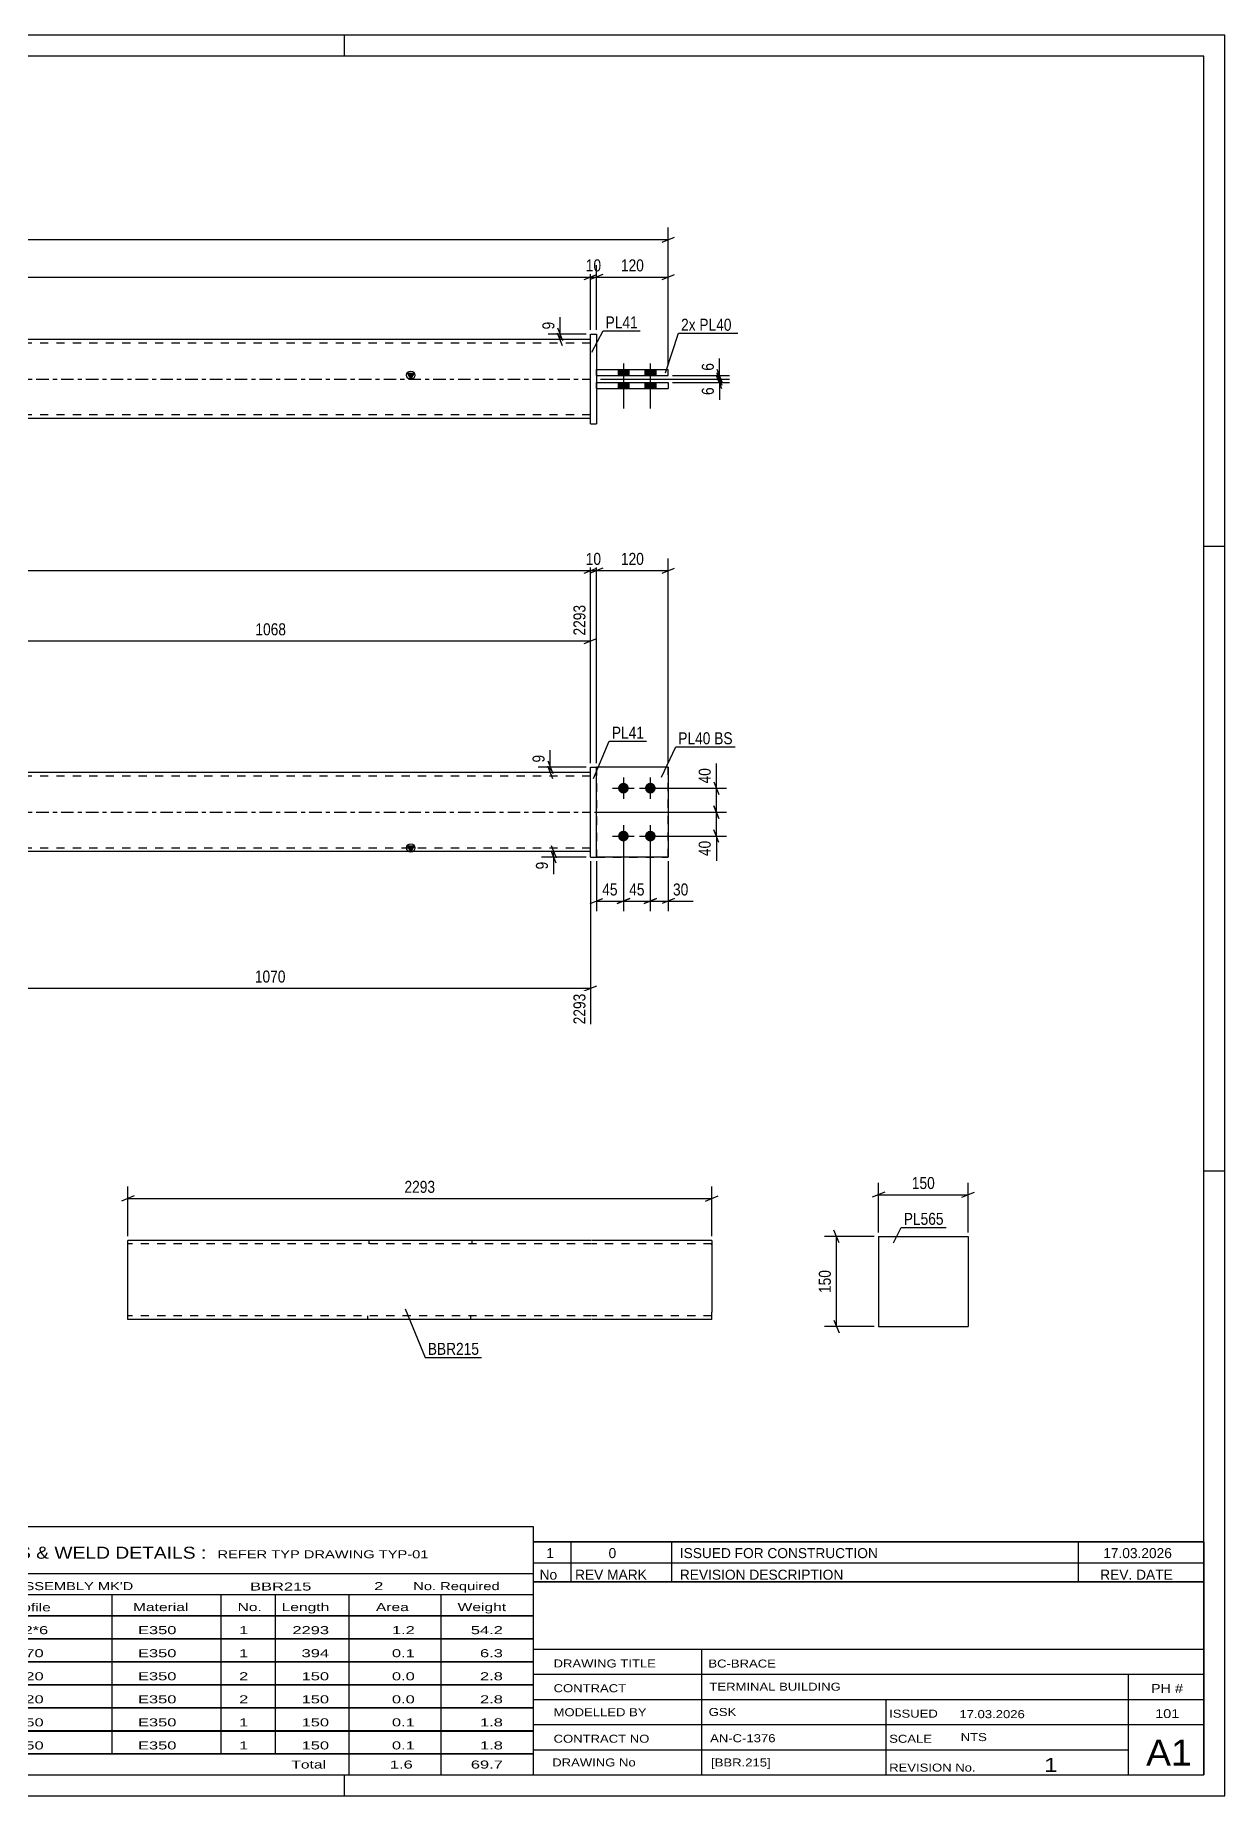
# Model space of a CAD drawing. Header units: millimetres. Extents: x 0 to 594, y 0 to 420.
# Drawn here: x 310.2 to 594, y 0 to 420 of the extents above; entities that cross this region are included whole.
import ezdxf

# ---------------------------------------------------------------- set-up
doc = ezdxf.new("R2010")
doc.units = ezdxf.units.MM
doc.linetypes.add('DXK_LINE_DOT2', pattern=[3.9198, 1.9599, -1.9599])
doc.linetypes.add('DXK_LINE_DOT3', pattern=[5.9187, 2.979, -0.9799, 0.9799, -0.9799])
doc.styles.add('Arial Narrow', font='ARIALN.TTF', dxfattribs={"height": 0.2})

# ---------------------------------------------------------------- blocks, each defined once
blk = doc.blocks.new('Unknown-585636820-1129')
at = {"color": 5, "linetype": 'Continuous'}
for p, q in [((594, 420), (0, 420)), ((384, 415), (384, 420)), ((594, 0), (594, 420)), ((589, 415), (5, 415)), ((589, 5), (589, 415)), ((594, 298), (589, 298)), ((594, 149), (589, 149)), ((5, 5), (589, 5)), ((384, 0), (384, 5)), ((0, 0), (594, 0))]:
    blk.add_line(p, q, dxfattribs=at)
blk = doc.blocks.new('Part-585636820-1953 - 1946')
at = {"linetype": 'Continuous'}
blk.add_hatch(color=2, dxfattribs=at).paths.add_polyline_path([(399.82, 225.23), (399.02, 226.63), (400.62, 226.63)])
at = {"color": 2, "linetype": 'Continuous'}
for p, q in [((442.68, 244.09), (115.17, 244.09)), ((442.68, 225.23), (115.17, 225.23)), ((399.82, 225.23), (399.02, 226.63)), ((399.02, 226.63), (400.62, 226.63)), ((400.62, 226.63), (399.82, 225.23))]:
    blk.add_line(p, q, dxfattribs=at)
at = {"color": 7, "linetype": 'DXK_LINE_DOT2'}
for p, q in [((115.17, 244.09), (115.17, 225.23)), ((265.69, 244.09), (265.69, 243.23)), ((290.28, 244.09), (290.28, 243.23)), ((442.68, 225.23), (442.68, 244.09)), ((442.68, 243.23), (115.17, 243.23)), ((442.68, 226.09), (115.17, 226.09)), ((265.45, 225.23), (265.45, 226.09)), ((290.04, 225.23), (290.04, 226.09))]:
    blk.add_line(p, q, dxfattribs=at)
at = {"color": 7, "linetype": 'DXK_LINE_DOT3'}
blk.add_line((115.17, 234.66), (442.68, 234.66), dxfattribs=at)
at = {"color": 2, "linetype": 'Continuous'}
blk.add_circle((399.82, 226.13), 1, dxfattribs=at)
blk = doc.blocks.new('Part-585636820-1958 - 1946')
at = {"color": 2, "linetype": 'Continuous'}
for p, q in [((461.25, 245.38), (444.11, 245.38)), ((461.25, 245.38), (461.25, 223.95)), ((461.25, 223.95), (444.11, 223.95))]:
    blk.add_line(p, q, dxfattribs=at)
at = {"color": 7, "linetype": 'DXK_LINE_DOT2'}
blk.add_line((444.11, 245.38), (444.11, 223.95), dxfattribs=at)
blk = doc.blocks.new('Bolt-585636820-1963 - 1946')
at = {"linetype": 'Continuous'}
for points in [[(450.54, 241.66, -1), (450.54, 239.09, -1)], [(456.96, 241.66, -1), (456.96, 239.09, -1)], [(450.54, 230.23, -1), (450.54, 227.66, -1)], [(456.96, 230.23, -1), (456.96, 227.66, -1)]]:
    blk.add_hatch(color=1, dxfattribs=at).paths.add_polyline_path(points)
at = {"color": 1, "linetype": 'Continuous'}
for p, q in [((447.96, 240.38), (453.11, 240.38)), ((450.54, 242.95), (450.54, 237.8)), ((454.39, 240.38), (459.54, 240.38)), ((456.96, 242.95), (456.96, 237.8)), ((450.54, 231.52), (450.54, 226.38)), ((456.96, 231.52), (456.96, 226.38)), ((447.96, 228.95), (453.11, 228.95)), ((454.39, 228.95), (459.54, 228.95))]:
    blk.add_line(p, q, dxfattribs=at)
blk = doc.blocks.new('Part-585636820-1988 - 1946')
at = {"color": 2, "linetype": 'Continuous'}
for p, q in [((442.68, 245.38), (444.11, 245.38)), ((442.68, 223.95), (442.68, 245.38)), ((444.11, 223.95), (444.11, 245.38)), ((442.68, 223.95), (442.68, 223.95)), ((442.68, 223.95), (444.11, 223.95))]:
    blk.add_line(p, q, dxfattribs=at)
at = {"color": 7, "linetype": 'DXK_LINE_DOT2'}
for p, q in [((442.68, 245.38), (444.11, 245.38)), ((442.68, 223.95), (444.11, 223.95))]:
    blk.add_line(p, q, dxfattribs=at)
blk = doc.blocks.new('Part-585636820-1994 - 1946')
at = {"color": 7, "linetype": 'DXK_LINE_DOT2'}
for p, q in [((461.25, 245.38), (444.11, 245.38)), ((444.11, 245.38), (444.11, 223.95)), ((461.25, 223.95), (461.25, 245.38)), ((444.11, 223.95), (461.25, 223.95))]:
    blk.add_line(p, q, dxfattribs=at)
blk = doc.blocks.new('Part-585636820-2431 - 2415')
at = {"color": 2, "linetype": 'Continuous'}
for p, q in [((442.68, 348.69), (442.68, 348.69)), ((442.68, 327.26), (442.68, 348.69)), ((442.68, 348.69), (444.11, 348.69)), ((444.11, 348.69), (444.11, 348.69)), ((444.11, 348.69), (444.11, 327.26)), ((442.68, 327.26), (444.11, 327.26)), ((442.68, 327.26), (442.68, 327.26)), ((444.11, 327.26), (444.11, 327.26))]:
    blk.add_line(p, q, dxfattribs=at)
at = {"color": 7, "linetype": 'DXK_LINE_DOT2'}
for p, q in [((442.68, 348.69), (444.11, 348.69)), ((442.68, 327.26), (444.11, 327.26)), ((444.11, 327.26), (444.11, 327.26))]:
    blk.add_line(p, q, dxfattribs=at)
blk = doc.blocks.new('Part-585636820-2443 - 2415')
at = {"linetype": 'Continuous'}
blk.add_hatch(color=2, dxfattribs=at).paths.add_polyline_path([(399.82, 337.98), (399.02, 339.38), (400.62, 339.38)])
at = {"color": 2, "linetype": 'Continuous'}
for p, q in [((442.68, 347.4), (115.17, 347.4)), ((290.28, 338.98), (265.69, 338.98)), ((265.69, 336.98), (265.69, 338.98)), ((290.28, 336.98), (265.69, 336.98)), ((290.04, 338.83), (290.04, 338.98)), ((290.04, 336.98), (290.04, 337.12)), ((290.28, 338.83), (290.28, 338.98)), ((290.28, 337.12), (290.28, 336.98)), ((399.82, 337.98), (399.02, 339.38)), ((399.02, 339.38), (400.62, 339.38)), ((400.62, 339.38), (399.82, 337.98)), ((442.68, 328.55), (115.17, 328.55))]:
    blk.add_line(p, q, dxfattribs=at)
at = {"color": 7, "linetype": 'DXK_LINE_DOT2'}
for p, q in [((115.17, 328.55), (115.17, 347.4)), ((442.68, 346.55), (115.17, 346.55)), ((442.68, 328.55), (442.68, 347.4)), ((265.45, 338.98), (265.45, 336.98)), ((265.69, 338.98), (265.45, 338.98)), ((265.69, 336.98), (265.45, 336.98)), ((290.04, 338.98), (290.04, 337.12)), ((290.28, 338.98), (290.28, 337.12)), ((442.68, 329.4), (115.17, 329.4))]:
    blk.add_line(p, q, dxfattribs=at)
at = {"color": 7, "linetype": 'DXK_LINE_DOT3'}
blk.add_line((115.17, 337.98), (442.68, 337.98), dxfattribs=at)
at = {"color": 2, "linetype": 'Continuous'}
blk.add_circle((399.82, 338.88), 1, dxfattribs=at)
blk = doc.blocks.new('Part-585636820-2448 - 2415')
at = {"color": 2, "linetype": 'Continuous'}
for p, q in [((444.11, 337.12), (461.25, 337.12)), ((444.11, 335.69), (444.11, 337.12)), ((461.25, 337.12), (461.25, 335.69)), ((444.11, 335.69), (444.11, 335.69)), ((444.11, 335.69), (461.25, 335.69))]:
    blk.add_line(p, q, dxfattribs=at)
at = {"color": 7, "linetype": 'DXK_LINE_DOT2'}
for p, q in [((444.11, 337.12), (461.25, 337.12)), ((444.11, 335.69), (461.25, 335.69))]:
    blk.add_line(p, q, dxfattribs=at)
blk = doc.blocks.new('Part-585636820-2453 - 2415')
at = {"color": 2, "linetype": 'Continuous'}
for p, q in [((444.11, 340.26), (461.25, 340.26)), ((444.11, 338.83), (444.11, 340.26)), ((461.25, 338.83), (461.25, 340.26)), ((444.11, 338.83), (444.11, 338.83)), ((444.11, 338.83), (461.25, 338.83))]:
    blk.add_line(p, q, dxfattribs=at)
at = {"color": 7, "linetype": 'DXK_LINE_DOT2'}
for p, q in [((444.11, 340.26), (461.25, 340.26)), ((444.11, 338.83), (461.25, 338.83))]:
    blk.add_line(p, q, dxfattribs=at)
blk = doc.blocks.new('Bolt-585636820-2470 - 2415')
at = {"linetype": 'Continuous'}
for points in [[(451.82, 340.26), (449.25, 340.26), (449.25, 338.83), (451.82, 338.83)], [(451.82, 340.26), (449.25, 340.26), (449.25, 338.83), (451.82, 338.83)], [(458.25, 340.26), (455.68, 340.26), (455.68, 338.83), (458.25, 338.83)], [(458.25, 340.26), (455.68, 340.26), (455.68, 338.83), (458.25, 338.83)], [(451.82, 337.12), (449.25, 337.12), (449.25, 335.69), (451.82, 335.69)], [(451.82, 337.12), (449.25, 337.12), (449.25, 335.69), (451.82, 335.69)], [(458.25, 337.12), (455.68, 337.12), (455.68, 335.69), (458.25, 335.69)], [(458.25, 337.12), (455.68, 337.12), (455.68, 335.69), (458.25, 335.69)]]:
    blk.add_hatch(color=1, dxfattribs=at).paths.add_polyline_path(points)
at = {"color": 1, "linetype": 'Continuous'}
for p, q in [((449.25, 340.26), (449.25, 338.83)), ((449.25, 340.26), (449.25, 338.83)), ((450.54, 341.69), (450.54, 330.98)), ((450.54, 341.69), (450.54, 330.98)), ((451.82, 340.26), (451.82, 338.83)), ((451.82, 340.26), (451.82, 338.83)), ((455.68, 340.26), (455.68, 338.83)), ((455.68, 340.26), (455.68, 338.83)), ((456.96, 341.69), (456.96, 330.98)), ((456.96, 341.69), (456.96, 330.98)), ((458.25, 340.26), (458.25, 338.83)), ((458.25, 340.26), (458.25, 338.83)), ((449.25, 337.12), (449.25, 335.69)), ((449.25, 337.12), (449.25, 335.69)), ((451.82, 337.12), (451.82, 335.69)), ((451.82, 337.12), (451.82, 335.69)), ((455.68, 337.12), (455.68, 335.69)), ((455.68, 337.12), (455.68, 335.69)), ((458.25, 337.12), (458.25, 335.69)), ((458.25, 337.12), (458.25, 335.69))]:
    blk.add_line(p, q, dxfattribs=at)
blk = doc.blocks.new('Part-585636820-4204 - 4203')
at = {"color": 2, "linetype": 'Continuous'}
for p, q in [((511.37, 133.4), (511.37, 111.97)), ((511.37, 133.4), (532.8, 133.4)), ((532.8, 133.4), (532.8, 111.97)), ((511.37, 111.97), (532.8, 111.97))]:
    blk.add_line(p, q, dxfattribs=at)
blk = doc.blocks.new('Part-585636820-1531 - 1514')
at = {"color": 2, "linetype": 'Continuous'}
for p, q in [((360.88, 132.49), (332.31, 132.49)), ((332.31, 113.77), (332.31, 132.49)), ((442.95, 132.49), (360.98, 132.49)), ((471.62, 132.49), (443.05, 132.49)), ((471.62, 132.49), (471.62, 115.35)), ((332.31, 113.64), (332.31, 113.77)), ((360.88, 113.64), (332.31, 113.64)), ((442.95, 113.64), (360.98, 113.64)), ((471.62, 113.64), (443.05, 113.64)), ((471.62, 113.64), (471.62, 115.35))]:
    blk.add_line(p, q, dxfattribs=at)
at = {"color": 7, "linetype": 'DXK_LINE_DOT2'}
for p, q in [((360.88, 131.64), (332.31, 131.64)), ((442.95, 131.64), (360.98, 131.64)), ((389.79, 132.49), (389.79, 131.64)), ((414.38, 132.49), (414.38, 131.64)), ((471.62, 131.64), (443.05, 131.64)), ((471.62, 131.64), (471.62, 131.57)), ((471.62, 131.57), (471.62, 131.64)), ((471.62, 131.43), (471.62, 131.57)), ((471.62, 131.57), (471.62, 131.43)), ((332.31, 114.49), (332.31, 114.56)), ((360.88, 114.49), (332.31, 114.49)), ((442.95, 114.49), (360.98, 114.49)), ((389.55, 113.64), (389.55, 114.49)), ((414.14, 113.64), (414.14, 114.49)), ((471.62, 114.49), (443.05, 114.49)), ((471.62, 114.56), (471.62, 115.02)), ((471.62, 114.49), (471.62, 114.56))]:
    blk.add_line(p, q, dxfattribs=at)
blk = doc.blocks.new('StraightDimension-585636820-2306 - 1946')
at = {"color": 7, "linetype": 'Continuous'}
for p, q in [((441.68, 245.38), (430.23, 245.38)), ((441.68, 244.09), (430.23, 244.09)), ((432.48, 246.88), (433.68, 243.88)), ((433.68, 242.59), (432.48, 245.59)), ((433.08, 244.09), (433.08, 245.38))]:
    blk.add_line(p, q, dxfattribs=at)
at = {"color": 0}
blk.add_wipeout([(432.33, 248.93), (428.13, 248.93), (428.13, 245.9), (432.33, 245.9)], dxfattribs=at)
at = {"color": 7, "linetype": 'Continuous'}
blk.add_line((433.08, 245.38), (433.08, 249.45), dxfattribs=at)
blk.add_line((433.08, 245.38), (433.08, 249.45), dxfattribs=at)
at = {"color": 3, "style": 'Arial Narrow'}
blk.add_text('9', height=2.86, rotation=90.0002, dxfattribs=at).set_placement((431.73, 246.5))
blk = doc.blocks.new('StraightDimension-585636820-2932 - 1946')
at = {"color": 7, "linetype": 'Continuous'}
for p, q in [((289.88, 224.23), (289.88, 184.04)), ((442.68, 222.95), (442.68, 184.04)), ((291.38, 193.25), (288.38, 192.05)), ((441.18, 192.05), (444.18, 193.25)), ((289.88, 192.65), (442.68, 192.65))]:
    blk.add_line(p, q, dxfattribs=at)
at = {"color": 0}
blk.add_wipeout([(370.54, 193.4), (370.54, 197.6), (362.02, 197.6), (362.02, 193.4)], dxfattribs=at)
at = {"color": 0, "linetype": 'Continuous'}
blk.add_wipeout([(442.08, 191.95), (437.88, 191.95), (437.88, 183.44), (442.08, 183.44)], dxfattribs=at)
at = {"color": 3, "style": 'Arial Narrow'}
blk.add_text('1070', height=2.863, dxfattribs=at).set_placement((362.62, 194))
at = {"color": 3, "linetype": 'Continuous', "style": 'Arial Narrow'}
blk.add_text('2293', height=2.863, rotation=90.0002, dxfattribs=at).set_placement((441.48, 184.04))
blk = doc.blocks.new('StraightDimension-585636820-2798 - 1946')
at = {"color": 7, "linetype": 'Continuous'}
for p, q in [((290.13, 245.09), (290.13, 284.11)), ((442.68, 246.38), (442.68, 284.11)), ((291.63, 276.09), (288.63, 274.89)), ((290.13, 275.49), (442.68, 275.49)), ((441.18, 274.89), (444.18, 276.09))]:
    blk.add_line(p, q, dxfattribs=at)
at = {"color": 0, "linetype": 'Continuous'}
blk.add_wipeout([(442.08, 284.71), (437.88, 284.71), (437.88, 276.19), (442.08, 276.19)], dxfattribs=at)
at = {"color": 0}
blk.add_wipeout([(370.66, 276.24), (370.66, 280.44), (362.15, 280.44), (362.15, 276.24)], dxfattribs=at)
at = {"color": 3, "linetype": 'Continuous', "style": 'Arial Narrow'}
blk.add_text('2293', height=2.863, rotation=90.0002, dxfattribs=at).set_placement((441.48, 276.79))
at = {"color": 3, "style": 'Arial Narrow'}
blk.add_text('1068', height=2.863, dxfattribs=at).set_placement((362.75, 276.84))
blk = doc.blocks.new('StraightDimension-585636820-2212 - 1946')
at = {"color": 7, "linetype": 'Continuous'}
for p, q in [((450.54, 227.95), (450.54, 211.03)), ((456.96, 227.95), (456.96, 211.03)), ((449.04, 212.83), (452.04, 214.03)), ((450.54, 213.43), (456.96, 213.43)), ((458.46, 214.03), (455.46, 212.83))]:
    blk.add_line(p, q, dxfattribs=at)
at = {"color": 0}
blk.add_wipeout([(456.18, 214.18), (456.18, 218.38), (451.32, 218.38), (451.32, 214.18)], dxfattribs=at)
at = {"color": 3, "style": 'Arial Narrow'}
blk.add_text('45', height=2.863, dxfattribs=at).set_placement((451.92, 214.78))
blk = doc.blocks.new('StraightDimension-585636820-2378 - 1946')
at = {"color": 7, "linetype": 'Continuous'}
for p, q in [((444.11, 246.38), (444.11, 295.14)), ((461.25, 246.38), (461.25, 295.14)), ((445.61, 292.89), (442.61, 291.69)), ((444.11, 292.29), (461.25, 292.29)), ((459.75, 291.69), (462.75, 292.89))]:
    blk.add_line(p, q, dxfattribs=at)
at = {"color": 0}
blk.add_wipeout([(456.02, 293.04), (456.02, 297.24), (449.34, 297.24), (449.34, 293.04)], dxfattribs=at)
at = {"color": 3, "style": 'Arial Narrow'}
blk.add_text('120', height=2.863, dxfattribs=at).set_placement((449.94, 293.64))
blk = doc.blocks.new('StraightDimension-585636820-2199 - 1946')
at = {"color": 7, "linetype": 'Continuous'}
for p, q in [((456.96, 227.95), (456.96, 211.03)), ((461.25, 222.95), (461.25, 211.03)), ((455.46, 212.83), (458.46, 214.03)), ((456.96, 213.43), (461.25, 213.43)), ((462.75, 214.03), (459.75, 212.83))]:
    blk.add_line(p, q, dxfattribs=at)
at = {"color": 0}
blk.add_wipeout([(466.63, 214.18), (466.63, 218.38), (461.77, 218.38), (461.77, 214.18)], dxfattribs=at)
at = {"color": 7, "linetype": 'Continuous'}
blk.add_line((461.25, 213.43), (467.16, 213.43), dxfattribs=at)
blk.add_line((461.25, 213.43), (467.16, 213.43), dxfattribs=at)
at = {"color": 3, "style": 'Arial Narrow'}
blk.add_text('30', height=2.863, dxfattribs=at).set_placement((462.37, 214.78))
blk = doc.blocks.new('StraightDimension-585636820-2190 - 1946')
at = {"color": 7, "linetype": 'Continuous'}
for p, q in [((441.68, 225.23), (431.03, 225.23)), ((441.68, 223.95), (431.03, 223.95)), ((433.28, 226.73), (434.48, 223.73)), ((434.48, 222.45), (433.28, 225.45)), ((433.88, 223.95), (433.88, 225.23))]:
    blk.add_line(p, q, dxfattribs=at)
at = {"color": 0}
blk.add_wipeout([(433.13, 223.42), (428.93, 223.42), (428.93, 220.39), (433.13, 220.39)], dxfattribs=at)
at = {"color": 7, "linetype": 'Continuous'}
blk.add_line((433.88, 223.95), (433.88, 219.87), dxfattribs=at)
blk.add_line((433.88, 223.95), (433.88, 219.87), dxfattribs=at)
at = {"color": 3, "style": 'Arial Narrow'}
blk.add_text('9', height=2.86, rotation=90.0002, dxfattribs=at).set_placement((432.53, 220.99))
blk = doc.blocks.new('StraightDimension-585636820-2222 - 1946')
at = {"color": 7, "linetype": 'Continuous'}
for p, q in [((450.54, 227.95), (450.54, 211.03)), ((444.11, 222.95), (444.11, 211.03)), ((442.61, 212.83), (445.61, 214.03)), ((444.11, 213.43), (450.54, 213.43)), ((452.04, 214.03), (449.04, 212.83))]:
    blk.add_line(p, q, dxfattribs=at)
at = {"color": 0}
blk.add_wipeout([(449.75, 214.18), (449.75, 218.38), (444.89, 218.38), (444.89, 214.18)], dxfattribs=at)
at = {"color": 3, "style": 'Arial Narrow'}
blk.add_text('45', height=2.863, dxfattribs=at).set_placement((445.49, 214.78))
blk = doc.blocks.new('StraightDimension-585636820-2352 - 1946')
at = {"color": 7, "linetype": 'Continuous'}
for p, q in [((115.17, 246.38), (115.17, 295.14)), ((442.68, 246.38), (442.68, 295.14)), ((116.67, 292.89), (113.67, 291.69)), ((115.17, 292.29), (442.68, 292.29)), ((441.18, 291.69), (444.18, 292.89))]:
    blk.add_line(p, q, dxfattribs=at)
at = {"color": 0}
blk.add_wipeout([(283.18, 293.04), (283.18, 297.24), (274.67, 297.24), (274.67, 293.04)], dxfattribs=at)
at = {"color": 3, "style": 'Arial Narrow'}
blk.add_text('2293', height=2.863, dxfattribs=at).set_placement((275.27, 293.64))
blk = doc.blocks.new('StraightDimension-585636820-2256 - 1946')
at = {"color": 7, "linetype": 'Continuous'}
for p, q in [((472.11, 236.16), (473.31, 233.16)), ((443.68, 234.66), (475.11, 234.66)), ((472.71, 228.95), (472.71, 234.66)), ((457.96, 228.95), (475.11, 228.95)), ((473.31, 227.45), (472.11, 230.45))]:
    blk.add_line(p, q, dxfattribs=at)
at = {"color": 0}
blk.add_wipeout([(471.96, 228.42), (467.76, 228.42), (467.76, 223.57), (471.96, 223.57)], dxfattribs=at)
at = {"color": 7, "linetype": 'Continuous'}
blk.add_line((472.71, 228.95), (472.71, 223.04), dxfattribs=at)
blk.add_line((472.71, 228.95), (472.71, 223.04), dxfattribs=at)
at = {"color": 3, "style": 'Arial Narrow'}
blk.add_text('40', height=2.863, rotation=90.0002, dxfattribs=at).set_placement((471.36, 224.17))
blk = doc.blocks.new('StraightDimension-585636820-2269 - 1946')
at = {"color": 7, "linetype": 'Continuous'}
for p, q in [((457.96, 240.38), (475.11, 240.38)), ((472.11, 241.88), (473.31, 238.88)), ((472.71, 234.66), (472.71, 240.38)), ((473.31, 233.16), (472.11, 236.16)), ((443.68, 234.66), (475.11, 234.66))]:
    blk.add_line(p, q, dxfattribs=at)
at = {"color": 0}
blk.add_wipeout([(471.96, 245.76), (467.76, 245.76), (467.76, 240.9), (471.96, 240.9)], dxfattribs=at)
at = {"color": 7, "linetype": 'Continuous'}
blk.add_line((472.71, 240.38), (472.71, 246.28), dxfattribs=at)
blk.add_line((472.71, 240.38), (472.71, 246.28), dxfattribs=at)
at = {"color": 3, "style": 'Arial Narrow'}
blk.add_text('40', height=2.863, rotation=90.0002, dxfattribs=at).set_placement((471.36, 241.5))
blk = doc.blocks.new('StraightDimension-585636820-2361 - 1946')
at = {"color": 7, "linetype": 'Continuous'}
for p, q in [((442.68, 246.38), (442.68, 295.14)), ((444.11, 246.38), (444.11, 295.14)), ((441.18, 291.69), (444.18, 292.89)), ((445.61, 292.89), (442.61, 291.69)), ((442.68, 292.29), (444.11, 292.29))]:
    blk.add_line(p, q, dxfattribs=at)
at = {"color": 0}
blk.add_wipeout([(445.82, 293.04), (445.82, 297.24), (440.96, 297.24), (440.96, 293.04)], dxfattribs=at)
at = {"color": 3, "style": 'Arial Narrow'}
blk.add_text('10', height=2.863, dxfattribs=at).set_placement((441.56, 293.64))
blk = doc.blocks.new('StraightDimension-585636820-2603 - 2415')
at = {"color": 7, "linetype": 'Continuous'}
for p, q in [((472.85, 340.33), (474.05, 337.33)), ((445.11, 337.98), (475.85, 337.98)), ((462.25, 338.83), (475.85, 338.83)), ((474.05, 336.48), (472.85, 339.48)), ((473.45, 337.98), (473.45, 338.83))]:
    blk.add_line(p, q, dxfattribs=at)
at = {"color": 0}
blk.add_wipeout([(472.7, 342.39), (468.5, 342.39), (468.5, 339.36), (472.7, 339.36)], dxfattribs=at)
at = {"color": 7, "linetype": 'Continuous'}
blk.add_line((473.45, 338.83), (473.45, 342.91), dxfattribs=at)
blk.add_line((473.45, 338.83), (473.45, 342.91), dxfattribs=at)
at = {"color": 3, "style": 'Arial Narrow'}
blk.add_text('6', height=2.86, rotation=90.0002, dxfattribs=at).set_placement((472.1, 339.96))
blk = doc.blocks.new('StraightDimension-585636820-2530 - 2415')
at = {"color": 7, "linetype": 'Continuous'}
for p, q in [((96.6, 341.26), (96.6, 374.11)), ((461.25, 341.26), (461.25, 374.11)), ((98.1, 371.86), (95.1, 370.66)), ((96.6, 371.26), (461.25, 371.26)), ((459.75, 370.66), (462.75, 371.86))]:
    blk.add_line(p, q, dxfattribs=at)
at = {"color": 0}
blk.add_wipeout([(283.18, 372.01), (283.18, 376.21), (274.67, 376.21), (274.67, 372.01)], dxfattribs=at)
at = {"color": 3, "style": 'Arial Narrow'}
blk.add_text('2553', height=2.863, dxfattribs=at).set_placement((275.27, 372.61))
blk = doc.blocks.new('StraightDimension-585636820-2561 - 2415')
at = {"color": 7, "linetype": 'Continuous'}
for p, q in [((116.67, 362.91), (113.67, 361.71)), ((115.17, 349.69), (115.17, 365.16)), ((115.17, 362.31), (442.68, 362.31)), ((441.18, 361.71), (444.18, 362.91)), ((442.68, 349.69), (442.68, 365.16))]:
    blk.add_line(p, q, dxfattribs=at)
at = {"color": 0}
blk.add_wipeout([(283.18, 363.06), (283.18, 367.26), (274.67, 367.26), (274.67, 363.06)], dxfattribs=at)
at = {"color": 3, "style": 'Arial Narrow'}
blk.add_text('2293', height=2.863, dxfattribs=at).set_placement((275.27, 363.66))
blk = doc.blocks.new('StraightDimension-585636820-2571 - 2415')
at = {"color": 7, "linetype": 'Continuous'}
for p, q in [((441.18, 361.71), (444.18, 362.91)), ((445.61, 362.91), (442.61, 361.71)), ((442.68, 349.69), (442.68, 365.16)), ((442.68, 362.31), (444.11, 362.31)), ((444.11, 349.69), (444.11, 365.16))]:
    blk.add_line(p, q, dxfattribs=at)
at = {"color": 0}
blk.add_wipeout([(445.82, 363.06), (445.82, 367.26), (440.96, 367.26), (440.96, 363.06)], dxfattribs=at)
at = {"color": 3, "style": 'Arial Narrow'}
blk.add_text('10', height=2.863, dxfattribs=at).set_placement((441.56, 363.66))
blk = doc.blocks.new('StraightDimension-585636820-2581 - 2415')
at = {"color": 7, "linetype": 'Continuous'}
for p, q in [((445.61, 362.91), (442.61, 361.71)), ((444.11, 349.69), (444.11, 365.16)), ((444.11, 362.31), (461.25, 362.31)), ((459.75, 361.71), (462.75, 362.91)), ((461.25, 341.26), (461.25, 365.16))]:
    blk.add_line(p, q, dxfattribs=at)
at = {"color": 0}
blk.add_wipeout([(456.02, 363.06), (456.02, 367.26), (449.34, 367.26), (449.34, 363.06)], dxfattribs=at)
at = {"color": 3, "style": 'Arial Narrow'}
blk.add_text('120', height=2.863, dxfattribs=at).set_placement((449.94, 363.66))
blk = doc.blocks.new('StraightDimension-585636820-2592 - 2415')
at = {"color": 7, "linetype": 'Continuous'}
for p, q in [((441.68, 348.69), (432.57, 348.69)), ((434.82, 350.19), (436.02, 347.19)), ((436.02, 345.9), (434.82, 348.9)), ((435.42, 347.4), (435.42, 348.69)), ((441.68, 347.4), (432.57, 347.4))]:
    blk.add_line(p, q, dxfattribs=at)
at = {"color": 0}
blk.add_wipeout([(434.67, 352.24), (430.47, 352.24), (430.47, 349.21), (434.67, 349.21)], dxfattribs=at)
at = {"color": 7, "linetype": 'Continuous'}
blk.add_line((435.42, 348.69), (435.42, 352.77), dxfattribs=at)
blk.add_line((435.42, 348.69), (435.42, 352.77), dxfattribs=at)
at = {"color": 3, "style": 'Arial Narrow'}
blk.add_text('9', height=2.86, rotation=90.0002, dxfattribs=at).set_placement((434.07, 349.81))
blk = doc.blocks.new('StraightDimension-585636820-2612 - 2415')
at = {"color": 7, "linetype": 'Continuous'}
for p, q in [((445.11, 337.98), (475.85, 337.98)), ((462.25, 337.12), (475.85, 337.12)), ((472.85, 339.48), (474.05, 336.48)), ((474.05, 335.62), (472.85, 338.62)), ((473.45, 337.12), (473.45, 337.98))]:
    blk.add_line(p, q, dxfattribs=at)
at = {"color": 0}
blk.add_wipeout([(472.7, 336.59), (468.5, 336.59), (468.5, 333.57), (472.7, 333.57)], dxfattribs=at)
at = {"color": 7, "linetype": 'Continuous'}
blk.add_line((473.45, 337.12), (473.45, 333.04), dxfattribs=at)
blk.add_line((473.45, 337.12), (473.45, 333.04), dxfattribs=at)
at = {"color": 3, "style": 'Arial Narrow'}
blk.add_text('6', height=2.86, rotation=90.0002, dxfattribs=at).set_placement((472.1, 334.17))
blk = doc.blocks.new('StraightDimension-585636820-4289 - 4203')
at = {"color": 7, "linetype": 'Continuous'}
for p, q in [((501.97, 131.9), (500.77, 134.9)), ((510.37, 133.4), (498.52, 133.4)), ((501.37, 111.97), (501.37, 133.4)), ((500.77, 113.47), (501.97, 110.47)), ((510.37, 111.97), (498.52, 111.97))]:
    blk.add_line(p, q, dxfattribs=at)
at = {"color": 0}
blk.add_wipeout([(500.62, 126.03), (496.42, 126.03), (496.42, 119.34), (500.62, 119.34)], dxfattribs=at)
at = {"color": 3, "style": 'Arial Narrow'}
blk.add_text('150', height=2.863, rotation=90.0002, dxfattribs=at).set_placement((500.02, 119.94))
blk = doc.blocks.new('StraightDimension-585636820-4285 - 4203')
at = {"color": 7, "linetype": 'Continuous'}
for p, q in [((512.87, 144), (509.87, 142.8)), ((511.37, 134.4), (511.37, 146.25)), ((511.37, 143.4), (532.8, 143.4)), ((531.3, 142.8), (534.3, 144)), ((532.8, 134.4), (532.8, 146.25))]:
    blk.add_line(p, q, dxfattribs=at)
at = {"color": 0}
blk.add_wipeout([(525.42, 144.15), (525.42, 148.35), (518.74, 148.35), (518.74, 144.15)], dxfattribs=at)
at = {"color": 3, "style": 'Arial Narrow'}
blk.add_text('150', height=2.863, dxfattribs=at).set_placement((519.34, 144.75))
blk = doc.blocks.new('StraightDimension-585636820-1535 - 1514')
at = {"color": 7, "linetype": 'Continuous'}
for p, q in [((333.81, 143.09), (330.81, 141.89)), ((332.31, 133.49), (332.31, 145.34)), ((470.12, 141.89), (473.12, 143.09)), ((471.62, 133.49), (471.62, 145.34)), ((332.31, 142.49), (471.62, 142.49))]:
    blk.add_line(p, q, dxfattribs=at)
at = {"color": 0}
blk.add_wipeout([(406.22, 143.24), (406.22, 147.44), (397.71, 147.44), (397.71, 143.24)], dxfattribs=at)
at = {"color": 3, "style": 'Arial Narrow'}
blk.add_text('2293', height=2.863, dxfattribs=at).set_placement((398.31, 143.84))
blk = doc.blocks.new('Unknown-585636820-4677')
at = {"color": 7, "linetype": 'Continuous'}
for p, q in [((429, 51.05), (429, 5)), ((429, 51.05), (589, 51.05)), ((589, 51), (589, 5)), ((429, 35), (589, 35)), ((469.14, 35), (469.14, 5)), ((429, 29), (589, 29)), ((571, 5.05), (571, 29.05)), ((429, 23), (589, 23)), ((513.14, 23), (513.14, 5)), ((429, 17), (589, 17)), ((429, 11), (571, 11)), ((429, 5), (589, 5))]:
    blk.add_line(p, q, dxfattribs=at)
at = {"color": 7, "style": 'Arial Narrow'}
for s, height, width, p in [('DRAWING TITLE', 1.9089, 1.425378, (433.88, 30.61)), ('BC-BRACE', 1.909, 1.425378, (470.81, 30.59)), ('CONTRACT', 1.909, 1.425378, (433.88, 24.71)), ('TERMINAL BUILDING', 1.9089, 1.425378, (471.06, 25.07)), ('MODELLED BY', 1.9089, 1.425378, (433.88, 18.98)), ('GSK', 1.909, 1.425378, (470.88, 19.04)), ('ISSUED', 1.909, 1.425378, (513.94, 18.64)), ('17.03.2026', 1.909, 1.425378, (530.69, 18.52)), ('CONTRACT NO', 1.9089, 1.425378, (433.88, 12.66)), ('AN-C-1376', 1.909, 1.425378, (471.23, 12.78)), ('SCALE', 1.909, 1.425378, (513.94, 12.65)), ('A1', 6.204, 1.25, (575.24, 7.2)), ('DRAWING No', 1.909, 1.425378, (433.56, 7)), ('[BBR.215]', 1.909, 1.425378, (471.46, 6.99)), ('1', 3.34, 1.5, (550.91, 5.68)), ('REVISION No.', 1.9089, 1.425378, (513.94, 5.77))]:
    blk.add_text(s, height=height, dxfattribs=dict(at, width=width)).set_placement(p)
at = {"color": 7, "linetype": 'Continuous', "style": 'Arial Narrow'}
for s, height, width, p in [('PH #', 2.1, 1.42538, (576.4, 24.55)), ('101', 2.1, 1.42538, (577.41, 18.55)), ('NTS', 1.909, 1.425378, (531, 13.05))]:
    blk.add_text(s, height=height, dxfattribs=dict(at, width=width)).set_placement(p)
blk = doc.blocks.new('Unknown-585636820-4678')
at = {"color": 7, "linetype": 'Continuous'}
for p, q in [((429, 60.55), (589, 60.55)), ((589, 60.55), (429, 60.55)), ((429, 60.55), (429, 55.55)), ((438, 60.55), (438, 55.55)), ((462, 60.55), (462, 55.55)), ((559, 60.55), (559, 55.55)), ((589, 60.55), (589, 55.55)), ((429, 55.55), (589, 55.55)), ((429, 55.55), (429, 51.05)), ((429, 55.55), (589, 55.55)), ((438, 55.55), (438, 51.05)), ((462, 55.55), (462, 51.05)), ((559, 55.55), (559, 51.05)), ((589, 55.55), (589, 51.05)), ((589, 51.05), (429, 51.05))]:
    blk.add_line(p, q, dxfattribs=at)
at = {"color": 7, "linetype": 'Continuous', "style": 'Arial Narrow'}
for s, height, width, p in [('1', 2.39, 1.196471, (432.16, 56.7)), ('0', 2.39, 1.196471, (447, 56.7)), ('ISSUED FOR CONSTRUCTION', 2.3861, 1.196471, (464, 56.7)), ('17.03.2026', 2.386, 1.196471, (565, 56.7)), ('No', 2.386, 1.2, (430.54, 51.55)), ('REV MARK', 2.386, 1.2, (439, 51.55)), ('REVISION DESCRIPTION', 2.3861, 1.2, (464, 51.55)), ('REV. DATE', 2.386, 1.2, (564.28, 51.55))]:
    blk.add_text(s, height=height, dxfattribs=dict(at, width=width)).set_placement(p)
blk = doc.blocks.new('Unknown-585636820-4679')
at = {"color": 7, "linetype": 'Continuous'}
for p, q in [((269, 64.25), (429, 64.25)), ((269, 53), (269, 64.25)), ((429, 64.25), (429, 53)), ((269, 53), (429, 53)), ((269, 53), (269, 48)), ((429, 53), (429, 48)), ((269, 48), (429, 48)), ((269, 48), (269, 43)), ((293, 48), (293, 43)), ((328.5, 48), (328.5, 43)), ((354.5, 48), (354.5, 43)), ((367.5, 48), (367.5, 43)), ((385, 48), (385, 43)), ((407, 48), (407, 43)), ((429, 48), (429, 43)), ((269, 43), (429, 43)), ((269, 42.95), (269, 37.55)), ((269, 42.95), (429, 42.95)), ((293, 43), (293, 37.5)), ((328.5, 43), (328.5, 37.5)), ((354.5, 43), (354.5, 37.5)), ((367.5, 43), (367.5, 37.5)), ((385, 43), (385, 37.5)), ((407, 43), (407, 37.5)), ((429, 42.95), (429, 37.55)), ((269, 37.55), (429, 37.55)), ((269, 37.45), (269, 32.05)), ((269, 37.45), (429, 37.45)), ((293, 37.5), (293, 32)), ((328.5, 37.5), (328.5, 32)), ((354.5, 37.5), (354.5, 32)), ((367.5, 37.5), (367.5, 32)), ((385, 37.5), (385, 32)), ((407, 37.5), (407, 32)), ((429, 37.45), (429, 32.05)), ((269, 32.05), (429, 32.05)), ((269, 31.95), (269, 26.55)), ((269, 31.95), (429, 31.95)), ((293, 32), (293, 26.5)), ((328.5, 32), (328.5, 26.5)), ((354.5, 32), (354.5, 26.5)), ((367.5, 32), (367.5, 26.5)), ((385, 32), (385, 26.5)), ((407, 32), (407, 26.5)), ((429, 31.95), (429, 26.55)), ((269, 26.55), (429, 26.55)), ((269, 26.45), (269, 21.05)), ((269, 26.45), (429, 26.45)), ((293, 26.5), (293, 21)), ((328.5, 26.5), (328.5, 21)), ((354.5, 26.5), (354.5, 21)), ((367.5, 26.5), (367.5, 21)), ((385, 26.5), (385, 21)), ((407, 26.5), (407, 21)), ((429, 26.45), (429, 21.05)), ((269, 21.05), (429, 21.05)), ((293, 21), (293, 15.5)), ((328.5, 21), (328.5, 15.5)), ((354.5, 21), (354.5, 15.5)), ((367.5, 21), (367.5, 15.5)), ((385, 21), (385, 15.5)), ((407, 21), (407, 15.5)), ((269, 20.95), (269, 15.55)), ((269, 20.95), (429, 20.95)), ((429, 20.95), (429, 15.55)), ((269, 15.55), (429, 15.55)), ((269, 15.45), (269, 10.05)), ((269, 15.45), (429, 15.45)), ((293, 15.5), (293, 10)), ((328.5, 15.5), (328.5, 10)), ((354.5, 15.5), (354.5, 10)), ((367.5, 15.5), (367.5, 10)), ((385, 15.5), (385, 10)), ((407, 15.5), (407, 10)), ((429, 15.45), (429, 10.05)), ((269, 10.05), (429, 10.05)), ((269, 10), (429, 10)), ((269, 10), (269, 5)), ((385, 10), (385, 5)), ((407, 10), (407, 5)), ((429, 10), (429, 5)), ((269, 5), (429, 5))]:
    blk.add_line(p, q, dxfattribs=at)
at = {"color": 7, "style": 'Arial Narrow'}
for s, height, width, p in [('GENERAL NOTES & WELD DETAILS :', 2.8633, 1.4, (270.15, 56.56)), ('REFER TYP DRAWING TYP-01', 1.9089, 1.6, (353.7, 56.66)), ("MATERIAL LIST FOR ASSEMBLY MK'D", 1.9089, 1.6, (270.15, 49.06)), ('BBR215', 1.909, 1.794707, (361.48, 48.97)), ('2', 1.91, 1.794707, (391.08, 49.06)), ('No. Required', 1.9089, 1.6, (400.41, 49.06)), ('Mark', 1.909, 1.7, (270.34, 44)), ('Profile', 1.909, 1.7, (303.41, 44)), ('Material', 1.909, 1.7, (333.54, 44.06)), ('No.', 1.909, 1.7, (358.5, 44.06)), ('Length', 1.909, 1.7, (369, 44.06)), ('Area', 1.909, 1.7, (391.5, 44.06)), ('Weight', 1.909, 1.7, (411, 44.06))]:
    blk.add_text(s, height=height, dxfattribs=dict(at, width=width)).set_placement(p)
at = {"color": 7, "linetype": 'Continuous', "style": 'Arial Narrow'}
for s, height, width, p in [('BBR215', 1.909, 1.794707, (270.5, 38.56)), ('SHS132*6', 1.909, 1.794707, (295, 38.56)), ('E350', 1.909, 1.794707, (334.74, 38.56)), ('1', 1.91, 1.794707, (358.86, 38.56)), ('2293', 1.909, 1.794707, (371.58, 38.56)), ('1.2', 1.909, 1.794707, (395.32, 38.56)), ('54.2', 1.909, 1.794707, (414.14, 38.56)), ('PL449', 1.909, 1.794707, (270.5, 33.06)), ('PL12*170', 1.909, 1.794707, (295, 33.06)), ('E350', 1.909, 1.794707, (334.74, 33.06)), ('1', 1.91, 1.794707, (358.86, 33.06)), ('394', 1.909, 1.794707, (373.77, 33.06)), ('0.1', 1.909, 1.794707, (395.32, 33.06)), ('6.3', 1.909, 1.794707, (416.33, 33.06)), ('PL40', 1.909, 1.794707, (270.5, 27.56)), ('PL10*120', 1.909, 1.794707, (295, 27.56)), ('E350', 1.909, 1.794707, (334.74, 27.56)), ('2', 1.91, 1.794707, (358.86, 27.56)), ('150', 1.909, 1.794707, (373.77, 27.56)), ('0.0', 1.909, 1.794707, (395.32, 27.56)), ('2.8', 1.909, 1.794707, (416.33, 27.56)), ('PL564', 1.909, 1.794707, (270.5, 22.06)), ('PL10*120', 1.909, 1.794707, (295, 22.06)), ('E350', 1.909, 1.794707, (334.74, 22.06)), ('2', 1.91, 1.794707, (358.86, 22.06)), ('150', 1.909, 1.794707, (373.77, 22.06)), ('0.0', 1.909, 1.794707, (395.32, 22.06)), ('2.8', 1.909, 1.794707, (416.33, 22.06)), ('PL41', 1.909, 1.794707, (270.5, 16.56)), ('PL10*150', 1.909, 1.794707, (295, 16.56)), ('E350', 1.909, 1.794707, (334.74, 16.56)), ('1', 1.91, 1.794707, (358.86, 16.56)), ('150', 1.909, 1.794707, (373.77, 16.56)), ('0.1', 1.909, 1.794707, (395.32, 16.56)), ('1.8', 1.909, 1.794707, (416.33, 16.56)), ('PL565', 1.909, 1.794707, (270.5, 11.06)), ('PL10*150', 1.909, 1.794707, (295, 11.06)), ('E350', 1.909, 1.794707, (334.74, 11.06)), ('1', 1.91, 1.794707, (358.86, 11.06)), ('150', 1.909, 1.794707, (373.77, 11.06)), ('0.1', 1.909, 1.794707, (395.32, 11.06)), ('1.8', 1.909, 1.794707, (416.33, 11.06)), ('Total', 1.909, 1.7, (371.33, 6.5)), ('1.6', 1.909, 1.794707, (394.83, 6.5)), ('69.7', 1.909, 1.794707, (414.14, 6.5))]:
    blk.add_text(s, height=height, dxfattribs=dict(at, width=width)).set_placement(p)
blk = doc.blocks.new('Mark-585636820-1984 - 1946')
at = {"color": 0}
blk.add_wipeout([(455.46, 252.18), (455.46, 255.18), (447.78, 255.18), (447.78, 252.18)], dxfattribs=at)
blk.add_wipeout([(455.46, 252.18), (455.46, 255.18), (447.78, 255.18), (447.78, 252.18)], dxfattribs=at)
at = {"color": 30, "linetype": 'Continuous'}
for p, q in [((443.41, 242.69), (447.18, 251.58)), ((447.18, 251.58), (456.06, 251.58))]:
    blk.add_line(p, q, dxfattribs=at)
at = {"color": 3, "style": 'Arial Narrow'}
blk.add_text('PL41', height=2.863, dxfattribs=at).set_placement((447.78, 252.18))
blk = doc.blocks.new('MarkSet-585636820-2400 - 1946')
at = {"color": 0}
blk.add_wipeout([(471.3, 250.85), (471.3, 253.85), (463.63, 253.85), (463.63, 250.85)], dxfattribs=at)
blk.add_wipeout([(471.3, 250.85), (471.3, 253.85), (463.63, 253.85), (463.63, 250.85)], dxfattribs=at)
at = {"color": 30, "linetype": 'Continuous'}
blk.add_line((459.62, 243.02), (463.03, 250.25), dxfattribs=at)
at = {"color": 0}
blk.add_wipeout([(476.59, 250.85), (476.59, 253.85), (472.2, 253.85), (472.2, 250.85)], dxfattribs=at)
blk.add_wipeout([(476.59, 250.85), (476.59, 253.85), (472.2, 253.85), (472.2, 250.85)], dxfattribs=at)
at = {"color": 30, "linetype": 'Continuous'}
blk.add_line((463.03, 250.25), (477.19, 250.25), dxfattribs=at)
at = {"color": 3, "style": 'Arial Narrow'}
for s, p in [('PL40', (463.63, 250.85)), ('BS', (472.2, 250.85))]:
    blk.add_text(s, height=2.863, dxfattribs=at).set_placement(p)
blk = doc.blocks.new('Mark-585636820-2427 - 2415')
at = {"color": 0}
blk.add_wipeout([(453.97, 350.05), (453.97, 353.05), (446.29, 353.05), (446.29, 350.05)], dxfattribs=at)
blk.add_wipeout([(453.97, 350.05), (453.97, 353.05), (446.29, 353.05), (446.29, 350.05)], dxfattribs=at)
at = {"color": 30, "linetype": 'Continuous'}
for p, q in [((443.01, 344.37), (445.69, 349.45)), ((445.69, 349.45), (454.57, 349.45))]:
    blk.add_line(p, q, dxfattribs=at)
at = {"color": 3, "style": 'Arial Narrow'}
blk.add_text('PL41', height=2.863, dxfattribs=at).set_placement((446.29, 350.05))
blk = doc.blocks.new('MarkSet-585636820-2654 - 2415')
at = {"color": 0}
blk.add_wipeout([(467.76, 349.5), (467.76, 352.5), (464.29, 352.5), (464.29, 349.5)], dxfattribs=at)
blk.add_wipeout([(467.76, 349.5), (467.76, 352.5), (464.29, 352.5), (464.29, 349.5)], dxfattribs=at)
at = {"color": 30, "linetype": 'Continuous'}
blk.add_line((460.56, 339.48), (463.69, 348.9), dxfattribs=at)
at = {"color": 0}
blk.add_wipeout([(476.33, 349.5), (476.33, 352.5), (468.66, 352.5), (468.66, 349.5)], dxfattribs=at)
blk.add_wipeout([(476.33, 349.5), (476.33, 352.5), (468.66, 352.5), (468.66, 349.5)], dxfattribs=at)
at = {"color": 30, "linetype": 'Continuous'}
blk.add_line((463.69, 348.9), (477.83, 348.9), dxfattribs=at)
at = {"color": 3, "style": 'Arial Narrow'}
for s, p in [('2x', (464.29, 349.5)), ('PL40', (468.66, 349.5))]:
    blk.add_text(s, height=2.863, dxfattribs=at).set_placement(p)
blk = doc.blocks.new('Mark-585636820-4301 - 4203')
at = {"color": 0}
blk.add_wipeout([(526.92, 136.2), (526.92, 139.2), (517.42, 139.2), (517.42, 136.2)], dxfattribs=at)
blk.add_wipeout([(526.92, 136.2), (526.92, 139.2), (517.42, 139.2), (517.42, 136.2)], dxfattribs=at)
at = {"color": 30, "linetype": 'Continuous'}
for p, q in [((514.99, 131.89), (516.82, 135.6)), ((516.82, 135.6), (527.52, 135.6))]:
    blk.add_line(p, q, dxfattribs=at)
at = {"color": 3, "style": 'Arial Narrow'}
blk.add_text('PL565', height=2.863, dxfattribs=at).set_placement((517.42, 136.2))
blk = doc.blocks.new('Mark-585636820-1527 - 1514')
at = {"color": 0}
blk.add_wipeout([(416.11, 105.19), (416.11, 108.19), (403.87, 108.19), (403.87, 105.19)], dxfattribs=at)
blk.add_wipeout([(416.11, 105.19), (416.11, 108.19), (403.87, 108.19), (403.87, 105.19)], dxfattribs=at)
at = {"color": 30, "linetype": 'Continuous'}
for p, q in [((398.47, 116.2), (403.27, 104.59)), ((403.27, 104.59), (416.71, 104.59))]:
    blk.add_line(p, q, dxfattribs=at)
at = {"color": 3, "style": 'Arial Narrow'}
blk.add_text('BBR215', height=2.863, dxfattribs=at).set_placement((403.87, 105.19))

msp = doc.modelspace()

# ---------------------------------------------------------------- block references
for name in ['Unknown-585636820-1129', 'Part-585636820-2431 - 2415', 'Part-585636820-2443 - 2415', 'Part-585636820-2453 - 2415', 'Bolt-585636820-2470 - 2415', 'Part-585636820-2448 - 2415', 'Part-585636820-1953 - 1946', 'Part-585636820-1988 - 1946', 'Part-585636820-1958 - 1946', 'Part-585636820-1994 - 1946', 'Bolt-585636820-1963 - 1946', 'Part-585636820-1531 - 1514', 'Part-585636820-4204 - 4203', 'Unknown-585636820-4679', 'Unknown-585636820-4678', 'Unknown-585636820-4677']:
    msp.add_blockref(name, (0, 0))

# ---------------------------------------------------------------- next in the draw order: block references
for name in ['StraightDimension-585636820-2603 - 2415', 'StraightDimension-585636820-2306 - 1946', 'StraightDimension-585636820-2212 - 1946', 'StraightDimension-585636820-2932 - 1946', 'StraightDimension-585636820-1535 - 1514', 'StraightDimension-585636820-4289 - 4203', 'Mark-585636820-1527 - 1514']:
    msp.add_blockref(name, (0, 0))

# ---------------------------------------------------------------- next in the draw order: block references
for name in ['StraightDimension-585636820-2530 - 2415', 'StraightDimension-585636820-2798 - 1946', 'StraightDimension-585636820-2199 - 1946', 'StraightDimension-585636820-2190 - 1946', 'StraightDimension-585636820-4285 - 4203']:
    msp.add_blockref(name, (0, 0))

# ---------------------------------------------------------------- next in the draw order: block references
for name in ['StraightDimension-585636820-2561 - 2415', 'StraightDimension-585636820-2378 - 1946', 'StraightDimension-585636820-2222 - 1946', 'Mark-585636820-4301 - 4203']:
    msp.add_blockref(name, (0, 0))

# ---------------------------------------------------------------- next in the draw order: block references
for name in ['StraightDimension-585636820-2571 - 2415', 'StraightDimension-585636820-2352 - 1946', 'StraightDimension-585636820-2256 - 1946']:
    msp.add_blockref(name, (0, 0))

# ---------------------------------------------------------------- next in the draw order: block references
for name in ['StraightDimension-585636820-2581 - 2415', 'StraightDimension-585636820-2269 - 1946']:
    msp.add_blockref(name, (0, 0))

# ---------------------------------------------------------------- next in the draw order: block references
for name in ['StraightDimension-585636820-2592 - 2415', 'StraightDimension-585636820-2612 - 2415', 'StraightDimension-585636820-2361 - 1946', 'MarkSet-585636820-2400 - 1946']:
    msp.add_blockref(name, (0, 0))

# ---------------------------------------------------------------- next in the draw order: block references
for name in ['Mark-585636820-2427 - 2415', 'MarkSet-585636820-2654 - 2415', 'Mark-585636820-1984 - 1946']:
    msp.add_blockref(name, (0, 0))

doc.saveas('drawing.dxf')
